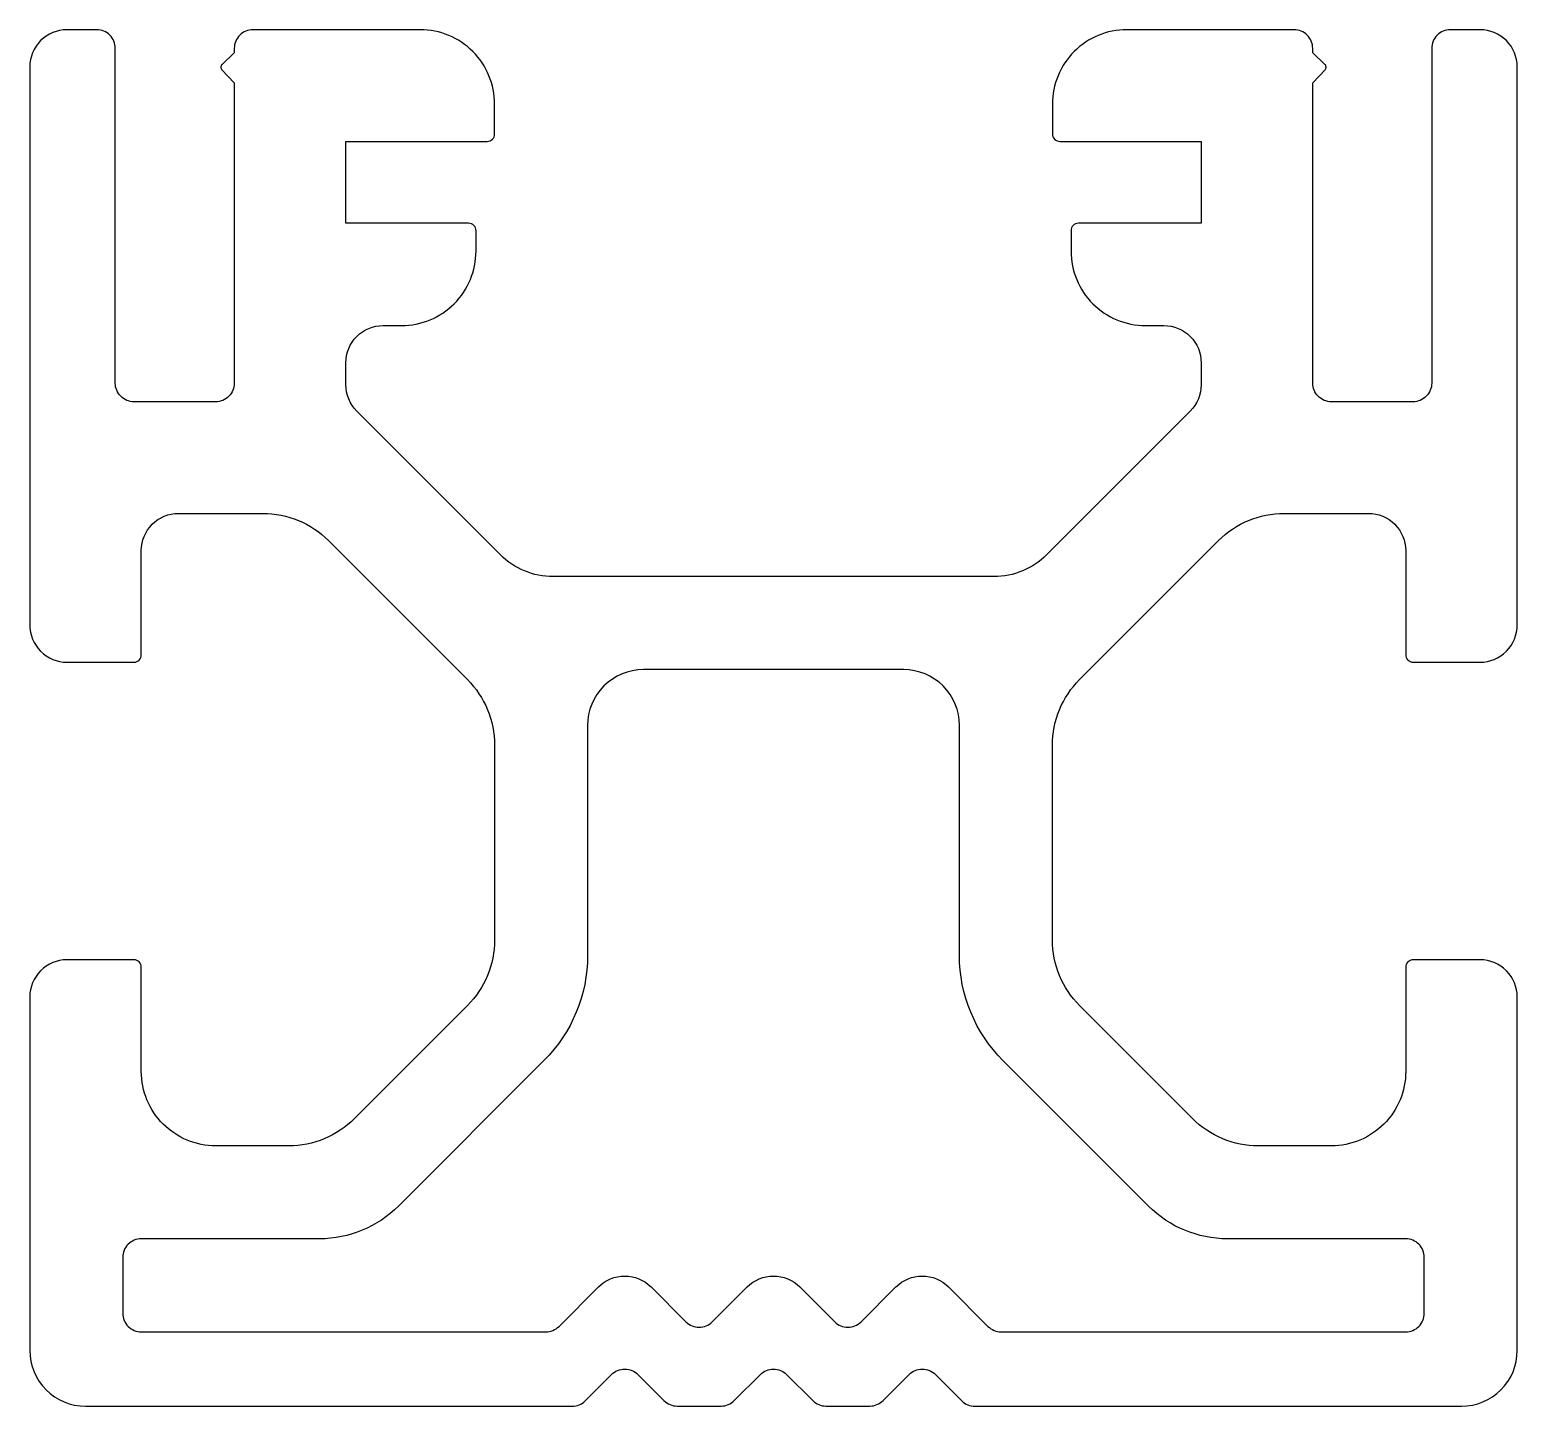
# Model space of a CAD drawing. Extents: x 942.5 to 982.5, y -19 to 18.
import ezdxf

# ---------------------------------------------------------------- set-up
doc = ezdxf.new("R2010")
doc.units = 0
doc.header["$LTSCALE"] = 15
doc.layers.get('0').update_dxf_attribs({"linetype": 'CONTINUOUS'})

msp = doc.modelspace()

# ---------------------------------------------------------------- linework, layer by layer
for points in [[(973.995, 15.041), (973.995, 12.841), (970.695, 12.841, 0.414214), (970.495, 12.641), (970.495, 12.091, 0.414214), (972.495, 10.091), (972.995, 10.091, -0.414214), (973.995, 9.091), (973.995, 8.5, -0.198912), (973.702, 7.793), (969.835, 3.927, -0.198912), (968.421, 3.341), (956.568, 3.341, -0.198912), (955.154, 3.927), (951.288, 7.793, -0.198912), (950.995, 8.5), (950.995, 9.091, -0.414214), (951.995, 10.091), (952.495, 10.091, 0.414214), (954.495, 12.091), (954.495, 12.641, 0.414214), (954.295, 12.841), (950.995, 12.841), (950.995, 15.041), (954.795, 15.041, 0.414214), (954.995, 15.241), (954.995, 16.041, 0.414214), (952.995, 18.041), (948.495, 18.041, 0.414214), (947.995, 17.541), (947.995, 17.418), (947.667, 17.109, 0.414214), (947.663, 16.968), (947.995, 16.617), (947.995, 8.541, -0.414214), (947.495, 8.041), (945.295, 8.041, -0.414214), (944.795, 8.541), (944.795, 17.541, 0.414214), (944.295, 18.041), (943.495, 18.041, 0.414214), (942.495, 17.041), (942.495, 2.041, 0.414214), (943.495, 1.041), (945.295, 1.041, 0.414214), (945.495, 1.241), (945.495, 4.041, -0.414214), (946.495, 5.041), (948.761, 5.041, -0.198912), (950.529, 4.309), (954.262, 0.575, -0.198912), (954.995, -1.192), (954.995, -6.424, -0.198912), (954.262, -8.191), (951.227, -11.227, -0.198912), (949.459, -11.959), (947.495, -11.959, -0.414214), (945.495, -9.959), (945.495, -7.159, 0.414214), (945.295, -6.959), (943.495, -6.959, 0.414214), (942.495, -7.959), (942.495, -17.459, 0.414214), (943.995, -18.959), (957.08, -18.959, 0.198912), (957.434, -18.813), (958.141, -18.106, -0.414214), (958.848, -18.106), (959.55, -18.807, 0.198912), (959.903, -18.954), (961.086, -18.954, 0.198912), (961.44, -18.807), (962.141, -18.106, -0.414214), (962.848, -18.106), (963.55, -18.807, 0.198912), (963.903, -18.954), (965.086, -18.954, 0.198912), (965.44, -18.807), (966.141, -18.106, -0.414214), (966.848, -18.106), (967.555, -18.813, 0.198912), (967.909, -18.959), (980.995, -18.959, 0.414214), (982.495, -17.459), (982.495, -7.959, 0.414214), (981.495, -6.959), (979.695, -6.959, 0.414214), (979.495, -7.159), (979.495, -9.959, -0.414214), (977.495, -11.959), (975.53, -11.959, -0.198912), (973.762, -11.227), (970.727, -8.191, -0.198912), (969.995, -6.424), (969.995, -1.192, -0.198912), (970.727, 0.575), (974.46, 4.309, -0.198912), (976.228, 5.041), (978.495, 5.041, -0.414214), (979.495, 4.041), (979.495, 1.241, 0.414214), (979.695, 1.041), (981.495, 1.041, 0.414214), (982.495, 2.041), (982.495, 17.041, 0.414214), (981.495, 18.041), (980.695, 18.041, 0.414214), (980.195, 17.541), (980.195, 8.541, -0.414214), (979.695, 8.041), (977.495, 8.041, -0.414214), (976.995, 8.541), (976.995, 16.617), (977.326, 16.968, 0.414214), (977.322, 17.109), (976.995, 17.418), (976.995, 17.541, 0.414214), (976.495, 18.041), (971.995, 18.041, 0.414214), (969.995, 16.041), (969.995, 15.241, 0.414214), (970.195, 15.041)], [(961.788, -15.752, -0.198912), (962.495, -15.459, -0.198912), (963.202, -15.752), (964.141, -16.691, 0.414214), (964.848, -16.691), (965.788, -15.752, -0.414214), (967.202, -15.752), (968.262, -16.813, 0.198912), (968.616, -16.959), (979.495, -16.959, 0.414214), (979.995, -16.459), (979.995, -14.959, 0.414214), (979.495, -14.459), (974.702, -14.459, -0.198912), (972.58, -13.58), (968.666, -9.666, -0.198912), (967.495, -6.838), (967.495, -0.659, 0.414214), (965.995, 0.841), (958.995, 0.841, 0.414214), (957.495, -0.659), (957.495, -6.838, -0.198912), (956.323, -9.666), (952.409, -13.58, -0.198912), (950.288, -14.459), (945.495, -14.459, 0.414214), (944.995, -14.959), (944.995, -16.459, 0.414214), (945.495, -16.959), (956.373, -16.959, 0.198912), (956.727, -16.813), (957.788, -15.752, -0.414214), (959.202, -15.752), (960.141, -16.691, 0.414214), (960.848, -16.691)]]:
    msp.add_lwpolyline(points, format="xyb", close=True)

doc.saveas('drawing.dxf')
